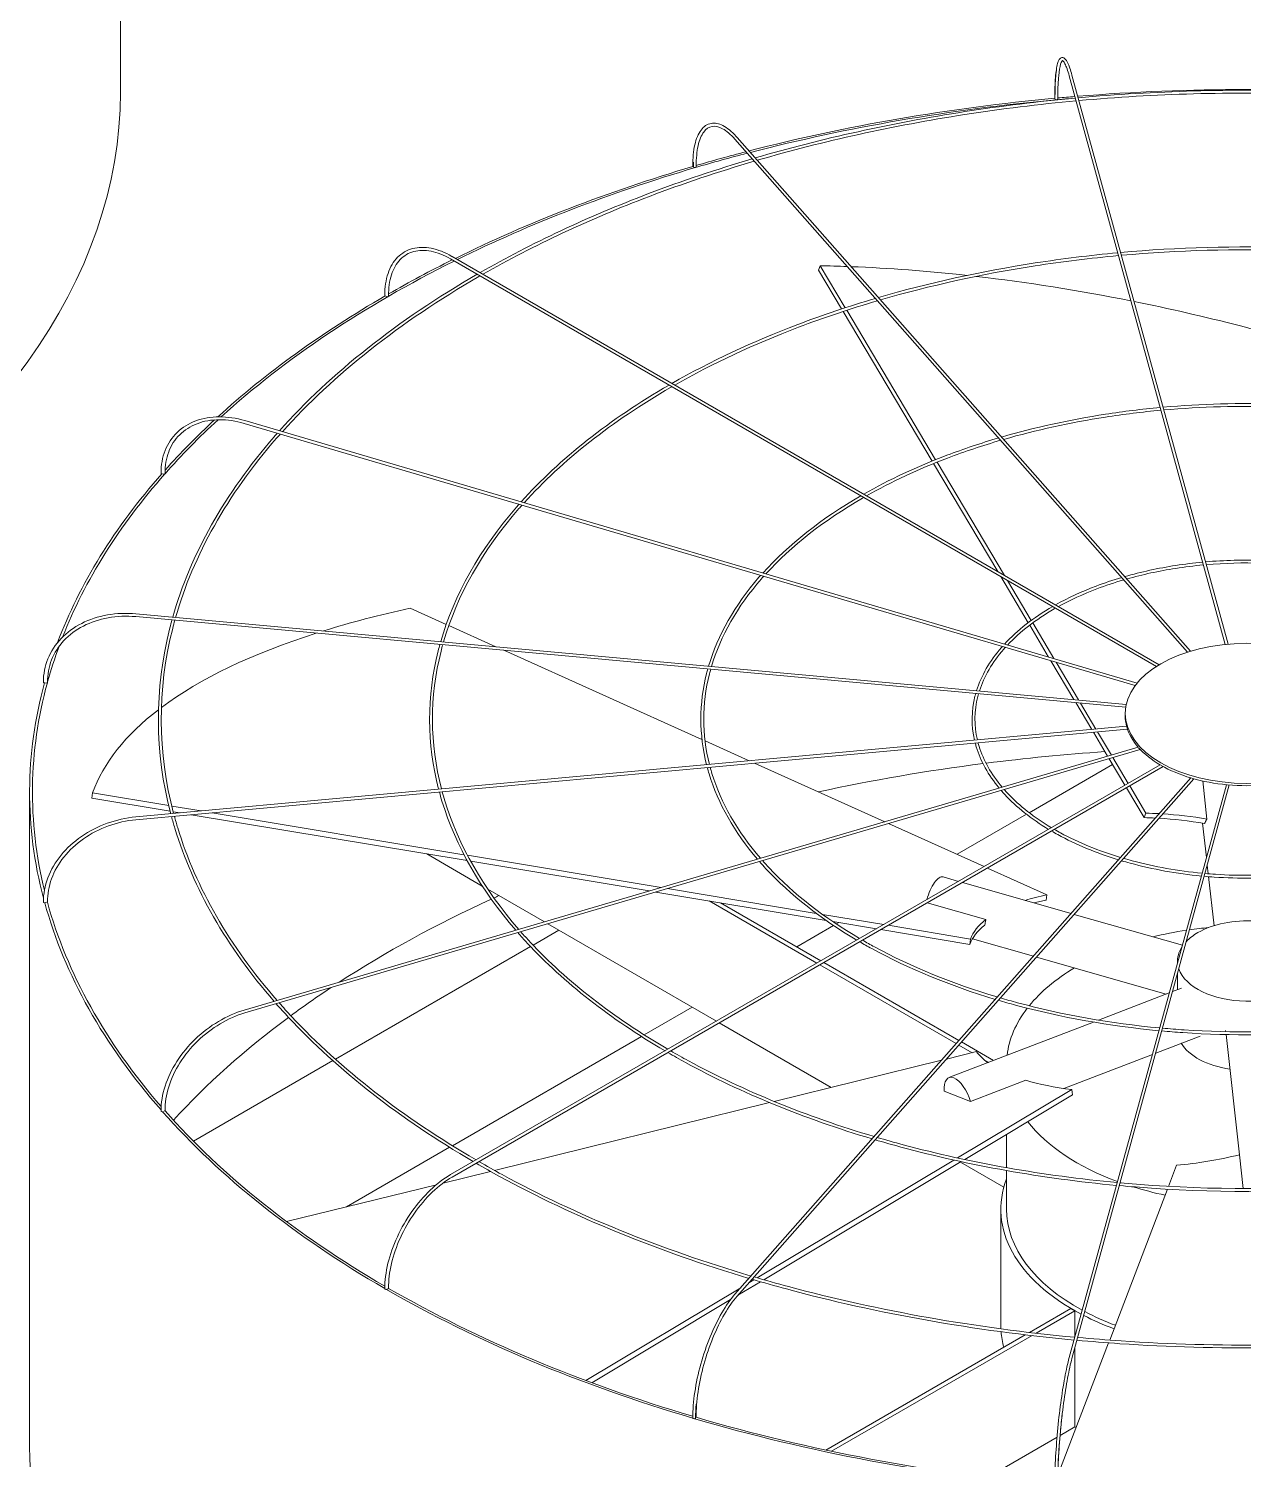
# Model space of a CAD drawing. Header units: millimetres. Extents: x -312439 to 477422, y -331570 to 212570.
# Drawn here: x 398248.2 to 398509.9, y 90898.6 to 91206.8 of the extents above; entities that cross this region are included whole.
import ezdxf

# ---------------------------------------------------------------- set-up
doc = ezdxf.new("R2010")
doc.units = ezdxf.units.MM

msp = doc.modelspace()

# ---------------------------------------------------------------- linework, layer by layer
at = {"color": 0, "linetype": 'Continuous', "lineweight": 0, "extrusion": (8.40036e-17, 0.816497, 0.57735)}
for p, q in [((398268.011, 91193.08), (398268.011, 91333.82)), ((398505.98, 91074.178), (398472.387, 91196.633)), ((398506.599, 91074.237), (398472.977, 91196.795)), ((398400.379, 91182.991), (398497.879, 91072.512)), ((398400.838, 91183.396), (398498.52, 91072.711)), ((398339.146, 91157.211), (398491.178, 91069.435)), ((398491.769, 91069.801), (398339.452, 91157.741)), ((398418.378, 91154.768), (398418.749, 91155.735)), ((398423.341, 91146.427), (398418.378, 91154.768)), ((398418.749, 91155.735), (398424.132, 91146.687)), ((398442.842, 91113.653), (398423.662, 91145.888)), ((398424.453, 91146.147), (398443.604, 91113.961)), ((398294.841, 91122.373), (398487.008, 91065.842)), ((398294.668, 91121.785), (398486.599, 91065.324)), ((398456.984, 91089.884), (398443.158, 91113.12)), ((398443.921, 91113.428), (398458.424, 91089.052)), ((398463.549, 91078.849), (398457.625, 91088.807)), ((398459.065, 91087.975), (398464.204, 91079.338)), ((398338.189, 91078.487), (398330.431, 91081.979)), ((398484.549, 91060.663), (398271.309, 91080.162)), ((398484.664, 91061.267), (398271.365, 91080.772)), ((398348.857, 91073.686), (398338.75, 91078.235)), ((398467.953, 91071.447), (398463.865, 91078.319)), ((398464.519, 91078.809), (398469.1, 91071.11)), ((398393.286, 91053.69), (398350.572, 91072.914)), ((398473.398, 91062.297), (398468.414, 91070.673)), ((398469.56, 91070.336), (398474.398, 91062.206)), ((398477.234, 91055.849), (398473.785, 91061.647)), ((398474.785, 91061.556), (398478.131, 91055.931)), ((398484.447, 91058.829), (398484.447, 91059.329)), ((398484.75, 91056.537), (398271.309, 91037.019)), ((398271.365, 91036.409), (398484.931, 91055.938)), ((398480.651, 91050.107), (398477.581, 91055.266)), ((398478.478, 91055.348), (398481.455, 91050.344)), ((398487.238, 91052.045), (398294.668, 90995.396)), ((398487.698, 91051.542), (398294.841, 90994.808)), ((398403.474, 91049.104), (398393.937, 91053.397)), ((398492, 91048.22), (398339.146, 90959.97)), ((398432.632, 91035.981), (398404.61, 91048.593)), ((398463.752, 91037.931), (398481.722, 91048.306)), ((398484.388, 91043.826), (398480.974, 91049.564)), ((398481.779, 91049.801), (398485.092, 91044.232)), ((398339.452, 90959.44), (398492.619, 91047.871)), ((398498.555, 91045.435), (398400.379, 90934.19)), ((398400.838, 90933.785), (398499.206, 91045.247)), ((398248.456, 90901.578), (398248.456, 91042.318)), ((398261.861, 91041.06), (398262.026, 91042.205)), ((398262.026, 91042.205), (398278.413, 91039.477)), ((398472.387, 90920.548), (398506.24, 91043.953)), ((398472.977, 90920.386), (398506.86, 91043.898)), ((398488.532, 91036.861), (398484.701, 91043.299)), ((398485.405, 91043.706), (398488.903, 91037.828)), ((398502.056, 91036.553), (398501.143, 91044.761)), ((398278.716, 91038.254), (398261.861, 91041.06)), ((398279.069, 91039.368), (398285.424, 91038.31)), ((398280.878, 91037.894), (398279.377, 91038.144)), ((398342.694, 91027.602), (398283.262, 91037.497)), ((398287.808, 91037.913), (398342.012, 91028.888)), ((398448.222, 91028.965), (398463.178, 91037.6)), ((398488.532, 91036.861), (398488.903, 91037.828)), ((398454.081, 91026.328), (398433.49, 91035.595)), ((398501.112, 91035.681), (398501.937, 91028.265)), ((398345.958, 91022.139), (398333.984, 91029.052)), ((398342.769, 91028.762), (398384.484, 91021.817)), ((398381.938, 91021.068), (398343.462, 91027.474)), ((398502.12, 91026.617), (398502.324, 91024.777)), ((398445.202, 91024.089), (398448.548, 91023.134)), ((398467.553, 91020.264), (398454.769, 91026.018)), ((398502.393, 91024.156), (398503.568, 91013.59)), ((398359.332, 91014.418), (398347.15, 91021.451)), ((398420.018, 91014.729), (398383.324, 91020.838)), ((398385.87, 91021.587), (398417.899, 91016.254)), ((398449.367, 91022.899), (398472.767, 91016.215)), ((398394.84, 91018.921), (398418.045, 91005.523)), ((398418.911, 91006.023), (398397.274, 91018.515)), ((398441.799, 91018.53), (398454.421, 91014.924)), ((398467.389, 91019.119), (398467.553, 91020.264)), ((398419.242, 91016.03), (398432.439, 91013.833)), ((398430.863, 91012.923), (398421.442, 91014.492)), ((398422.233, 91013.96), (398422.77, 91014.271)), ((398473.42, 91016.028), (398496.751, 91009.363)), ((398356.889, 91009.418), (398362.44, 91012.623)), ((398396.392, 90993.021), (398360.064, 91013.995)), ((398413.698, 91009.033), (398421.641, 91013.619)), ((398450.974, 91009.575), (398431.814, 91012.765)), ((398433.39, 91013.675), (398451.138, 91010.72)), ((398314.322, 90984.842), (398356.343, 91009.103)), ((398450.974, 91009.575), (398451.138, 91010.72)), ((398451.539, 91010.781), (398464.664, 91007.032)), ((398418.658, 91005.169), (398448.046, 90988.202)), ((398448.63, 90988.865), (398419.524, 91005.669)), ((398465.316, 91006.846), (398493.271, 90998.86)), ((398495.706, 91005.982), (398495.706, 91005.552)), ((398495.706, 91003.237), (398495.706, 90999.796)), ((398478.712, 90993.26), (398493.941, 90999.117)), ((398494.651, 90999.39), (398496.595, 91000.138)), ((398380.851, 90990.069), (398391.179, 90996.031)), ((398421.106, 90978.752), (398397.004, 90992.668)), ((398446.488, 90980.864), (398477.585, 90992.826)), ((398339.514, 90966.202), (398380.253, 90989.723)), ((398491.018, 90986.148), (398500.564, 90989.82)), ((398506.107, 90990.757), (398506.08, 90990.999)), ((398509.055, 90964.242), (398506.175, 90990.143)), ((398452.396, 90986.46), (398445.916, 90984.863)), ((398448.587, 90987.89), (398451.462, 90986.23)), ((398456.09, 90984.558), (398449.171, 90988.552)), ((398283.734, 90967.182), (398313.764, 90984.52)), ((398444.872, 90984.606), (398408.856, 90975.735)), ((398454.097, 90984.708), (398455.05, 90984.158)), ((398471.191, 90978.522), (398490.308, 90985.875)), ((398451.115, 90975.702), (398463.047, 90980.292)), ((398445.419, 90977.971), (398451.115, 90975.702)), ((398448.326, 90963.564), (398472.917, 90978.284)), ((398473.123, 90977.153), (398449.866, 90963.232)), ((398473.123, 90977.153), (398472.917, 90978.284)), ((398407.851, 90975.487), (398348.582, 90960.888)), ((398458.882, 90961.471), (398458.882, 90968.628)), ((398316.713, 90953.038), (398338.912, 90965.855)), ((398405.183, 90937.74), (398447.56, 90963.106)), ((398449.095, 90962.77), (398406.597, 90937.332)), ((398458.297, 90957.281), (398448.944, 90962.68)), ((398495.524, 90961.978), (398493.785, 90957.44)), ((398509.055, 90964.242), (398509.863, 90956.976)), ((398347.709, 90960.673), (398337.516, 90958.163)), ((398458.882, 90952.539), (398458.882, 90960.849)), ((398336.07, 90957.806), (398303.81, 90949.86)), ((398493.555, 90956.84), (398481.1, 90924.331)), ((398457.657, 90927.536), (398457.657, 90952.539)), ((398403.372, 90936.656), (398404.467, 90937.312)), ((398368.24, 90915.627), (398401.64, 90935.62)), ((398405.878, 90936.901), (398401.025, 90933.997)), ((398399.452, 90933.055), (398369.532, 90915.146)), ((398472.757, 90931.143), (398463.815, 90925.981)), ((398473.623, 90930.643), (398472.757, 90931.143)), ((398465.258, 90925.814), (398473.623, 90930.643)), ((398473.623, 90930.643), (398473.623, 90925.055)), ((398462.929, 90925.469), (398419.943, 90900.652)), ((398421.211, 90900.383), (398464.367, 90925.3)), ((398480.871, 90923.734), (398469.95, 90895.227)), ((398473.623, 90922.74), (398473.623, 90905.64)), ((398469.754, 90903.407), (398454.784, 90894.763)), ((398473.623, 90905.64), (398470.42, 90903.791))]:
    msp.add_line(p, q, dxfattribs=at)
at = {"color": 0, "linetype": 'Continuous', "lineweight": 0}
for centre, major_axis, ratio, start_param, end_param in [((398005.785, 91193.08), (262.225, 0), 0.5773503, 5.4977871, 6.2831853), ((398510.682, 91042.318), (-262.225, 0), 0.5773503, 4.5737285, 4.8518651), ((398510.682, 91042.318), (-262.225, 0), 0.5773503, 4.8709744, 5.1337903), ((398510.682, 91042.318), (-261.613, 0), 0.5773503, 4.8702538, 5.1336735), ((398469.576, 91191.825), (0.306, 0), 0.5773503, 3.1415927, 3.7072911), ((398469.624, 91191.65), (0.306, 0.001), 0.5647458, 3.2969897, 4.867786), ((398469.624, 91191.65), (0.306, 0.001), 0.5647458, 4.867786, 6.2831853), ((398510.682, 91042.318), (-261.613, 0), 0.5773503, 4.8601846, 4.8693633), ((398510.682, 91042.318), (-262.225, 0), 0.5773503, 4.8542575, 4.8684283), ((398510.682, 91042.318), (-261.613, 0), 0.5773503, 5.1364588, 5.1836819), ((398510.682, 91042.318), (-262.225, 0), 0.5773503, 5.1365691, 5.1818933), ((398510.682, 91042.318), (-262.225, 0), 0.5773503, 5.1849758, 5.420347), ((398510.682, 91042.318), (-261.613, 0), 0.5773503, 5.183912, 5.4201653), ((398391.595, 91177.196), (0.306, 0), 0.5773503, 3.1415927, 4.134446), ((398391.734, 91177.039), (0.306, 0.003), 0.5659728, 3.6079382, 5.1787345), ((398391.734, 91177.039), (0.306, 0.003), 0.5659728, 5.1787345, 6.2831853), ((398510.682, 91042.318), (-261.613, 0), 0.5773503, 5.4234857, 5.718128), ((398510.682, 91042.318), (-262.225, 0), 0.5773503, 5.4236595, 5.4949761), ((398511.052, 91000.601), (-236.033, 90.421), 0.5343599, 5.2814302, 5.3074736), ((398511.052, 91000.601), (-236.033, 90.421), 0.5343599, 5.1688261, 5.2776752), ((398511.052, 91000.601), (-236.033, 90.421), 0.5343599, 5.0198116, 5.1604272), ((398510.682, 91042.318), (-262.225, 0), 0.5773503, 5.4989549, 5.7196003), ((398325.26, 91149.371), (0.306, 0), 0.5773503, 3.1415927, 4.450555), ((398325.477, 91149.246), (0.306, 0.004), 0.5683066, 3.9193388, 5.4901351), ((398325.477, 91149.246), (0.306, 0.004), 0.5683066, 5.4901351, 6.2831853), ((398511.052, 91000.601), (-236.033, 90.421), 0.5343599, 4.8289255, 5.0170065), ((398510.682, 91042.318), (-261.613, 0), 0.5773503, 5.7230202, 5.8115447), ((398510.682, 91042.318), (-262.225, 0), 0.5773503, 5.7247725, 5.8068149), ((398510.682, 91042.318), (-262.225, 0), 0.5773503, 5.8129334, 6.0685314), ((398510.682, 91042.318), (-261.613, 0), 0.5773503, 5.8119417, 6.0598961), ((398277.065, 91111.072), (0.306, 0), 0.5773503, 3.1415927, 4.7647143), ((398277.338, 91110.992), (0.306, 0.005), 0.5715189, 4.2314546, 5.8022509), ((398277.338, 91110.992), (0.306, 0.005), 0.5715189, 5.8022509, 6.2831853), ((398510.846, 91000.78), (-250.189, 35.961), 0.3284711, 5.5638228, 5.6785471), ((398510.846, 91000.78), (-250.189, 35.961), 0.3284711, 5.6885713, 5.965771), ((398510.682, 91042.318), (-261.613, 0), 0.5773503, 6.0736106, 6.1250005), ((398510.682, 91042.318), (-262.225, 0), 0.5773503, 6.126925, 6.4343205), ((398510.682, 91042.318), (-261.613, 0), 0.5773503, 6.1262297, 6.4235661), ((398251.728, 91066.05), (0.306, 0), 0.5773503, 3.1415927, 5.0788735), ((398252.03, 91066.022), (0.306, 0.006), 0.5752952, 4.5444916, 6.1152879), ((398252.03, 91066.022), (0.306, 0.006), 0.5752952, 6.1152879, 6.2831853), ((398510.846, 91000.78), (-250.189, 35.961), 0.3284711, 5.9728515, 6.2156373), ((398510.573, 91058.829), (-26.126, 0), 0.5773503, 0, 0.1535113), ((398510.573, 91058.829), (-26.126, 0), 0.5773503, 0.160648, 0.4676706), ((398510.573, 91058.829), (-26.126, 0), 0.5773503, 0.4748072, 0.7818298), ((398510.682, 90901.078), (-261.613, 0), 0.5773503, 4.9315023, 5.0730373), ((398510.682, 90901.078), (-261.613, 0), 0.5773503, 4.8296672, 4.9289778), ((398510.573, 91058.829), (-26.126, 0), 0.5773503, 0.7889665, 1.0959891), ((398510.573, 91058.829), (-26.126, 0), 0.5773503, 1.1031258, 1.4101484), ((398510.573, 91058.829), (-26.126, 0), 0.5773503, 1.417285, 1.7243076), ((398510.682, 90999.634), (-56.639, 21.698), 0.5343599, 5.2632147, 5.3074736), ((398511.052, 91000.601), (56.639, -21.698), 0.5343599, 2.113134, 2.1658809), ((398510.682, 90999.634), (-56.639, 21.698), 0.5343599, 5.0728277, 5.2488944), ((398511.052, 91000.601), (56.639, -21.698), 0.5343599, 1.92896, 2.0989228), ((398443.684, 91018.774), (1.518, 5.315), 0.3621096, 0, 1.5955332), ((398251.728, 91018.71), (0.306, 0), 0.5773503, 3.1415927, 5.3930328), ((398510.682, 91042.318), (-262.225, 0), 0.5773503, 0.15775, 0.4689102), ((398252.03, 91018.738), (0.306, 0.006), 0.5792658, 4.8585762, 6.2831853), ((398510.682, 91042.318), (-261.613, 0), 0.5773503, 0.1573017, 0.4645126), ((398510.682, 90901.078), (-261.613, 0), 0.5773503, 5.3840325, 5.5566031), ((398510.682, 90901.078), (-261.613, 0), 0.5773503, 5.3759613, 5.381266), ((398510.846, 91000.78), (-60.036, 8.629), 0.3284711, 5.5638228, 5.6832782), ((398510.682, 90999.634), (-60.036, 8.629), 0.3284711, 5.5638228, 5.6281345), ((398510.846, 91000.78), (-60.036, 8.629), 0.3284711, 5.9787164, 6.2156373), ((398510.682, 91005.982), (-14.976, 0), 0.5773503, 3.6916997, 5.4977871), ((398510.682, 90999.634), (-60.036, 8.629), 0.3284711, 5.9809914, 6.2156373), ((398510.682, 90983.67), (-51.8, 0), 0.5773503, 4.9668384, 5.1151413), ((398510.682, 91005.982), (-14.976, 0), 0.5773503, 5.4977871, 5.7722245), ((398510.682, 90983.67), (-51.8, 0), 0.5773503, 4.8725497, 4.9536635), ((398510.682, 91005.982), (-14.976, 0), 0.5773503, 5.9253681, 6.3268432), ((398510.682, 90983.67), (-51.8, 0), 0.5773503, 5.5125312, 5.8454489), ((398510.682, 91005.982), (-14.976, 0), 0.5773503, 0.1968015, 2.9056449), ((398510.682, 90901.078), (-261.613, 0), 0.5773503, 5.5668053, 5.6187776), ((398510.682, 90983.67), (-51.8, 0), 0.5773503, 5.864801, 6.2160224), ((398510.682, 90901.078), (-261.613, 0), 0.5773503, 5.6218563, 5.7966666), ((398510.476, 91000.766), (-59.674, -10.853), 0.3443205, 0.1772511, 0.3142745), ((398510.682, 90991.074), (-14.976, 0), 0.5773503, 0.3310244, 1.3226651), ((398448.472, 90975.705), (-1.984, 5.159), 0.4527097, 4.5393785, 7.2340672), ((398510.476, 91000.766), (-59.674, -10.853), 0.3443205, 0.5921448, 0.8290657), ((398277.065, 90973.688), (0.306, 0), 0.5773503, 3.1415927, 5.7071921), ((398510.682, 91042.318), (-262.225, 0), 0.5773503, 0.4717795, 0.7837457), ((398277.338, 90973.768), (0.306, 0.005), 0.5830421, 5.1737369, 6.2831853), ((398510.682, 91042.318), (-261.613, 0), 0.5773503, 0.4715588, 0.781436), ((398510.682, 90983.67), (-51.8, 0), 0.5773503, 0.4237953, 1.0021877), ((398510.311, 91000.574), (-56.425, -22.248), 0.5660586, 1.0925617, 1.3294826), ((398510.682, 90952.539), (-53.025, 0), 0.5773503, 6.0678252, 7.1147249), ((398510.682, 90983.67), (-51.8, 0), 0.5773503, 1.0153625, 1.0203014), ((398510.682, 90983.67), (-51.8, 0), 0.5773503, 1.0757224, 1.2236785), ((398510.682, 90952.539), (51.8, 0), 0.5773503, 3.1415927, 3.9574848), ((398325.26, 90935.39), (0.306, 0), 0.5773503, 3.1415927, 6.0213513), ((398510.682, 91042.318), (-262.225, 0), 0.5773503, 0.7858257, 1.0981183), ((398325.477, 90935.515), (0.306, 0.004), 0.5862544, 5.4898935, 6.2831853), ((398510.682, 91042.318), (-261.613, 0), 0.5773503, 0.7858227, 1.096892), ((398510.682, 90952.539), (-53.025, 0), 0.5773503, 0.8456372, 1.0001122), ((398510.682, 90952.539), (51.8, 0), 0.5773503, 3.9720631, 4.1329788), ((398510.682, 90927.536), (53.025, 0), 0.5773503, 3.1415927, 3.1671433), ((398510.682, 90927.536), (53.025, 0), 0.5773503, 3.1875095, 3.2970925), ((398391.595, 90907.564), (-0.306, 0), 0.5773503, 0, 3.1415927), ((398510.682, 91042.318), (-262.225, 0), 0.5773503, 1.0998851, 1.4125333), ((398391.734, 90907.722), (-0.306, -0.003), 0.5885883, 2.6652649, 3.1415927), ((398510.682, 91042.318), (-261.613, 0), 0.5773503, 1.1000981, 1.4118355), ((398510.682, 90927.536), (53.025, 0), 0.5773503, 3.9385413, 3.9453811), ((398510.682, 90901.578), (262.225, 0), 0.5773503, 3.1415927, 5.4977871)]:
    msp.add_ellipse(centre, major_axis=major_axis, ratio=ratio, start_param=start_param, end_param=end_param, dxfattribs=at)
msp.add_ellipse((398510.573, 91059.329), major_axis=(26.126, 0), ratio=0.5773503, dxfattribs=at)
for points, knots in [([(398469.27, 91191.825), (398469.27, 91193.528), (398469.322, 91195.045), (398469.524, 91197.564), (398469.674, 91198.563), (398470.076, 91199.985), (398470.301, 91200.5), (398471.086, 91200.616), (398471.335, 91200.468), (398471.886, 91199.883), (398472.193, 91199.228), (398472.673, 91197.846), (398472.825, 91197.349), (398472.977, 91196.795)], [4.712389, 4.712389, 4.712389, 4.712389, 5.0265482, 5.0265482, 5.3407075, 5.3407075, 5.6548668, 5.6548668, 5.8236028, 5.8236028, 6.1377621, 6.1377621, 6.2831853, 6.2831853, 6.2831853, 6.2831853]), ([(398472.387, 91196.633), (398472.068, 91197.793), (398471.749, 91198.684), (398471.193, 91199.765), (398470.944, 91199.915), (398470.917, 91199.915), (398470.712, 91199.766), (398470.36, 91198.602), (398470.216, 91197.752), (398470.005, 91195.508), (398469.943, 91194.078), (398469.93, 91192.19), (398469.93, 91191.923), (398469.93, 91191.651)], [0, 0, 0, 0, 0.3152669, 0.3152669, 0.6094726, 0.6094726, 0.9267406, 0.9267406, 1.2208373, 1.2208373, 1.5356304, 1.5356304, 1.5863402, 1.5863402, 1.5863402, 1.5863402]), ([(398469.652, 91197.961), (398469.643, 91197.9), (398469.634, 91197.838), (398469.482, 91196.751), (398469.388, 91195.448), (398469.325, 91193.21), (398469.316, 91192.45), (398469.318, 91191.65)], [1.10131175, 1.10131175, 1.10131175, 1.10131175, 1.12076762, 1.12076762, 1.43803566, 1.43803566, 1.5863026, 1.5863026, 1.5863026, 1.5863026]), ([(398546.831, 91191.915), (398539.336, 91192.592), (398531.784, 91193.06), (398507.556, 91193.876), (398490.798, 91193.405), (398474.316, 91191.915)], [5.342386, 5.342386, 5.342386, 5.342386, 5.43953692, 5.43953692, 5.65318828, 5.65318828, 5.65318828, 5.65318828]), ([(398546.666, 91191.314), (398539.148, 91191.992), (398531.572, 91192.458), (398507.454, 91193.257), (398490.831, 91192.789), (398474.481, 91191.314)], [5.34285963, 5.34285963, 5.34285963, 5.34285963, 5.44045758, 5.44045758, 5.65271466, 5.65271466, 5.65271466, 5.65271466]), ([(398473.697, 91191.858), (398465.69, 91191.121), (398457.749, 91190.144), (398434.322, 91186.518), (398419.16, 91183.17), (398404.754, 91178.959)], [5.65586592, 5.65586592, 5.65586592, 5.65586592, 5.75969853, 5.75969853, 5.96646224, 5.96646224, 5.96646224, 5.96646224]), ([(398473.861, 91191.258), (398465.784, 91190.517), (398457.774, 91189.531), (398434.453, 91185.913), (398419.457, 91182.605), (398405.201, 91178.452)], [5.65539644, 5.65539644, 5.65539644, 5.65539644, 5.76029586, 5.76029586, 5.96514032, 5.96514032, 5.96514032, 5.96514032]), ([(398391.289, 91177.196), (398391.289, 91178.911), (398391.439, 91180.46), (398392.036, 91183.086), (398392.481, 91184.164), (398393.661, 91185.749), (398394.41, 91186.255), (398396.051, 91186.54), (398396.91, 91186.366), (398398.723, 91185.446), (398399.688, 91184.66), (398400.712, 91183.537), (398400.775, 91183.467), (398400.838, 91183.396)], [4.712389, 4.712389, 4.712389, 4.712389, 5.0265482, 5.0265482, 5.3407075, 5.3407075, 5.6548668, 5.6548668, 5.9484515, 5.9484515, 6.2626108, 6.2626108, 6.2831853, 6.2831853, 6.2831853, 6.2831853]), ([(398400.379, 91182.991), (398399.465, 91184.026), (398398.557, 91184.792), (398396.873, 91185.714), (398396.108, 91185.871), (398394.766, 91185.636), (398394.169, 91185.242), (398393.142, 91183.843), (398392.726, 91182.838), (398392.173, 91180.335), (398392.034, 91178.844), (398392.04, 91177.137), (398392.04, 91177.089), (398392.04, 91177.041)], [0, 0, 0, 0, 0.3146448, 0.3146448, 0.6289116, 0.6289116, 0.9461796, 0.9461796, 1.2634477, 1.2634477, 1.5772832, 1.5772832, 1.5863402, 1.5863402, 1.5863402, 1.5863402]), ([(398404.105, 91178.769), (398396.431, 91176.508), (398388.974, 91174.003), (398368.741, 91166.315), (398356.564, 91160.607), (398345.487, 91154.257)], [5.96956861, 5.96956861, 5.96956861, 5.96956861, 6.07987049, 6.07987049, 6.27966483, 6.27966483, 6.27966483, 6.27966483]), ([(398404.552, 91178.262), (398396.779, 91175.979), (398389.227, 91173.446), (398369.077, 91165.785), (398357.051, 91160.156), (398346.101, 91153.902)], [5.96825255, 5.96825255, 5.96825255, 5.96825255, 6.08012371, 6.08012371, 6.27780239, 6.27780239, 6.27780239, 6.27780239]), ([(398391.437, 91178.051), (398391.432, 91177.846), (398391.428, 91177.64), (398391.427, 91177.3), (398391.427, 91177.169), (398391.428, 91177.038)], [7.805980691, 7.805980691, 7.805980691, 7.805980691, 7.845140151, 7.845140151, 7.869416781, 7.869416781, 7.869416781, 7.869416781]), ([(398324.954, 91149.371), (398324.954, 91151.096), (398325.19, 91152.691), (398326.124, 91155.47), (398326.822, 91156.654), (398328.621, 91158.474), (398329.72, 91159.11), (398332.187, 91159.762), (398333.554, 91159.779), (398336.419, 91159.21), (398337.918, 91158.622), (398339.426, 91157.756), (398339.439, 91157.749), (398339.452, 91157.741)], [0, 0, 0, 0, 0.3141593, 0.3141593, 0.6283185, 0.6283185, 0.9411039, 0.9411039, 1.2538555, 1.2538555, 1.5680148, 1.5680148, 1.5707963, 1.5707963, 1.5707963, 1.5707963]), ([(398339.146, 91157.211), (398337.708, 91158.041), (398336.277, 91158.601), (398333.577, 91159.136), (398332.31, 91159.111), (398330.059, 91158.498), (398329.073, 91157.91), (398327.45, 91156.217), (398326.814, 91155.108), (398325.969, 91152.461), (398325.761, 91150.923), (398325.783, 91149.25)], [4.712389, 4.712389, 4.712389, 4.712389, 5.029657, 5.029657, 5.3469251, 5.3469251, 5.6641931, 5.6641931, 5.9814611, 5.9814611, 6.2987292, 6.2987292, 6.2987292, 6.2987292]), ([(398537.688, 91158.586), (398532.104, 91159.09), (398526.478, 91159.437), (398508.361, 91160.049), (398495.807, 91159.699), (398483.459, 91158.586)], [5.34296141, 5.34296141, 5.34296141, 5.34296141, 5.43938168, 5.43938168, 5.65261288, 5.65261288, 5.65261288, 5.65261288]), ([(398537.523, 91157.986), (398531.916, 91158.49), (398526.267, 91158.836), (398508.258, 91159.431), (398495.84, 91159.083), (398483.624, 91157.986)], [5.34359392, 5.34359392, 5.34359392, 5.34359392, 5.44060854, 5.44060854, 5.65198037, 5.65198037, 5.65198037, 5.65198037]), ([(398482.839, 91158.53), (398476.854, 91157.978), (398470.918, 91157.247), (398453.402, 91154.537), (398442.064, 91152.038), (398431.286, 91148.894)], [5.65618024, 5.65618024, 5.65618024, 5.65618024, 5.75959703, 5.75959703, 5.96555925, 5.96555925, 5.96555925, 5.96555925]), ([(398483.004, 91157.93), (398476.948, 91157.374), (398470.943, 91156.634), (398453.533, 91153.932), (398442.36, 91151.472), (398431.734, 91148.387)], [5.6555551, 5.6555551, 5.6555551, 5.6555551, 5.760393, 5.760393, 5.9637948, 5.9637948, 5.9637948, 5.9637948]), ([(398430.638, 91148.704), (398424.887, 91147.01), (398419.298, 91145.132), (398404.177, 91139.387), (398395.087, 91135.131), (398386.811, 91130.398)], [5.96969757, 5.96969757, 5.96969757, 5.96969757, 6.07982614, 6.07982614, 6.27841616, 6.27841616, 6.27841616, 6.27841616]), ([(398431.085, 91148.197), (398425.235, 91146.481), (398419.552, 91144.575), (398404.513, 91138.857), (398395.574, 91134.681), (398387.425, 91130.044)], [5.96794353, 5.96794353, 5.96794353, 5.96794353, 6.08016355, 6.08016355, 6.27592849, 6.27592849, 6.27592849, 6.27592849]), ([(398491.979, 91125.213), (398488.016, 91124.846), (398484.086, 91124.362), (398472.479, 91122.568), (398464.961, 91120.915), (398457.811, 91118.838)], [5.65683386, 5.65683386, 5.65683386, 5.65683386, 5.75939254, 5.75939254, 5.96383461, 5.96383461, 5.96383461, 5.96383461]), ([(398528.548, 91125.27), (398524.874, 91125.598), (398521.174, 91125.826), (398509.164, 91126.234), (398500.814, 91126.004), (398492.599, 91125.27)], [5.34408303, 5.34408303, 5.34408303, 5.34408303, 5.43906993, 5.43906993, 5.65149126, 5.65149126, 5.65149126, 5.65149126]), ([(398528.383, 91124.669), (398524.686, 91124.998), (398520.962, 91125.224), (398509.062, 91125.615), (398500.847, 91125.388), (398492.763, 91124.669)], [5.34503474, 5.34503474, 5.34503474, 5.34503474, 5.44090812, 5.44090812, 5.65053954, 5.65053954, 5.65053954, 5.65053954]), ([(398276.759, 91111.072), (398276.759, 91112.805), (398277.059, 91114.455), (398278.234, 91117.424), (398279.11, 91118.743), (398281.351, 91120.91), (398282.715, 91121.758), (398285.786, 91122.899), (398287.493, 91123.193), (398291.082, 91123.206), (398292.963, 91122.925), (398294.841, 91122.373)], [4.712389, 4.712389, 4.712389, 4.712389, 5.0265482, 5.0265482, 5.3407075, 5.3407075, 5.6548668, 5.6548668, 5.969026, 5.969026, 6.2831853, 6.2831853, 6.2831853, 6.2831853]), ([(398294.668, 91121.785), (398292.853, 91122.319), (398291.04, 91122.586), (398287.605, 91122.563), (398285.984, 91122.273), (398283.092, 91121.173), (398281.821, 91120.363), (398279.746, 91118.305), (398278.942, 91117.056), (398277.877, 91114.233), (398277.616, 91112.659), (398277.644, 91110.997)], [0, 0, 0, 0, 0.317268, 0.317268, 0.6345361, 0.6345361, 0.9518041, 0.9518041, 1.2690722, 1.2690722, 1.5863402, 1.5863402, 1.5863402, 1.5863402]), ([(398492.144, 91124.613), (398488.11, 91124.242), (398484.111, 91123.749), (398472.61, 91121.962), (398465.258, 91120.35), (398458.26, 91118.331)], [5.65589869, 5.65589869, 5.65589869, 5.65589869, 5.76058509, 5.76058509, 5.96118261, 5.96118261, 5.96118261, 5.96118261]), ([(398301.809, 91119.684), (398301.584, 91119.429), (398301.36, 91119.174), (398290.52, 91106.704), (398283.122, 91093.55), (398279.287, 91080.048)], [0.31387846, 0.31387846, 0.31387846, 0.31387846, 0.32022171, 0.32022171, 0.6228537, 0.6228537, 0.6228537, 0.6228537]), ([(398302.458, 91119.493), (398302.185, 91119.186), (398301.915, 91118.878), (398291.083, 91106.432), (398283.729, 91093.376), (398279.908, 91079.991)], [0.31209175, 0.31209175, 0.31209175, 0.31209175, 0.31977769, 0.31977769, 0.62202139, 0.62202139, 0.62202139, 0.62202139]), ([(398457.162, 91118.649), (398453.338, 91117.521), (398449.62, 91116.271), (398439.609, 91112.469), (398433.602, 91109.664), (398428.125, 91106.546)], [5.97003164, 5.97003164, 5.97003164, 5.97003164, 6.07973571, 6.07973571, 6.27604568, 6.27604568, 6.27604568, 6.27604568]), ([(398457.61, 91118.142), (398453.685, 91116.992), (398449.874, 91115.714), (398439.945, 91111.938), (398434.089, 91109.213), (398428.74, 91106.191)], [5.96740299, 5.96740299, 5.96740299, 5.96740299, 6.08024114, 6.08024114, 6.27230164, 6.27230164, 6.27230164, 6.27230164]), ([(398353.875, 91104.368), (398353.699, 91104.168), (398353.523, 91103.968), (398345.429, 91094.656), (398339.893, 91084.844), (398336.998, 91074.77)], [0.31368489, 0.31368489, 0.31368489, 0.31368489, 0.32029533, 0.32029533, 0.62093354, 0.62093354, 0.62093354, 0.62093354]), ([(398354.524, 91104.177), (398354.3, 91103.925), (398354.078, 91103.673), (398345.992, 91094.384), (398340.501, 91084.671), (398337.619, 91074.713)], [0.31130083, 0.31130083, 0.31130083, 0.31130083, 0.31970361, 0.31970361, 0.61980435, 0.61980435, 0.61980435, 0.61980435]), ([(398501.119, 91091.896), (398499.179, 91091.714), (398497.254, 91091.476), (398491.556, 91090.598), (398487.86, 91089.792), (398484.337, 91088.782)], [5.65878241, 5.65878241, 5.65878241, 5.65878241, 5.75876753, 5.75876753, 5.95869527, 5.95869527, 5.95869527, 5.95869527]), ([(398501.284, 91091.296), (398499.273, 91091.11), (398497.279, 91090.863), (398491.688, 91089.993), (398488.157, 91089.227), (398484.786, 91088.273)], [5.65692719, 5.65692719, 5.65692719, 5.65692719, 5.76114351, 5.76114351, 5.95335964, 5.95335964, 5.95335964, 5.95335964]), ([(398519.408, 91091.952), (398517.645, 91092.107), (398515.87, 91092.215), (398509.968, 91092.418), (398505.821, 91092.31), (398501.739, 91091.952)], [5.34742678, 5.34742678, 5.34742678, 5.34742678, 5.43812478, 5.43812478, 5.64814751, 5.64814751, 5.64814751, 5.64814751]), ([(398519.243, 91091.352), (398517.457, 91091.506), (398515.658, 91091.613), (398509.866, 91091.8), (398505.854, 91091.693), (398501.903, 91091.352)], [5.34934775, 5.34934775, 5.34934775, 5.34934775, 5.44178794, 5.44178794, 5.64622654, 5.64622654, 5.64622654, 5.64622654]), ([(398405.933, 91089.054), (398405.808, 91088.913), (398405.684, 91088.771), (398400.335, 91082.616), (398396.661, 91076.143), (398394.706, 91069.493)], [0.31344956, 0.31344956, 0.31344956, 0.31344956, 0.32044212, 0.32044212, 0.61727915, 0.61727915, 0.61727915, 0.61727915]), ([(398406.582, 91088.863), (398406.41, 91088.669), (398406.239, 91088.476), (398400.899, 91082.344), (398397.269, 91075.97), (398395.328, 91069.436)], [0.30986952, 0.30986952, 0.30986952, 0.30986952, 0.31955549, 0.31955549, 0.6155298, 0.6155298, 0.6155298, 0.6155298]), ([(398483.687, 91088.593), (398481.788, 91088.032), (398479.942, 91087.411), (398475.042, 91085.55), (398472.118, 91084.196), (398469.44, 91082.693)], [5.97102709, 5.97102709, 5.97102709, 5.97102709, 6.0794509, 6.0794509, 6.26898955, 6.26898955, 6.26898955, 6.26898955]), ([(398484.134, 91088.086), (398482.136, 91087.503), (398480.196, 91086.854), (398475.378, 91085.02), (398472.606, 91083.744), (398470.058, 91082.336)], [5.96578422, 5.96578422, 5.96578422, 5.96578422, 6.08045705, 6.08045705, 6.26142742, 6.26142742, 6.26142742, 6.26142742]), ([(398251.422, 91066.05), (398251.422, 91067.786), (398251.754, 91069.494), (398253.053, 91072.68), (398254.019, 91074.158), (398256.484, 91076.737), (398257.982, 91077.838), (398261.362, 91079.558), (398263.243, 91080.178), (398267.205, 91080.88), (398269.285, 91080.962), (398271.365, 91080.772)], [4.712389, 4.712389, 4.712389, 4.712389, 5.0265482, 5.0265482, 5.3407075, 5.3407075, 5.6548668, 5.6548668, 5.969026, 5.969026, 6.2831853, 6.2831853, 6.2831853, 6.2831853]), ([(398271.309, 91080.162), (398269.293, 91080.346), (398267.279, 91080.264), (398263.455, 91079.576), (398261.647, 91078.97), (398258.415, 91077.299), (398256.993, 91076.235), (398254.675, 91073.756), (398253.778, 91072.342), (398252.593, 91069.304), (398252.305, 91067.68), (398252.336, 91066.028)], [6.2831853, 6.2831853, 6.2831853, 6.2831853, 6.6004533, 6.6004533, 6.9177214, 6.9177214, 7.2349894, 7.2349894, 7.5522575, 7.5522575, 7.8695255, 7.8695255, 7.8695255, 7.8695255]), ([(398279.119, 91079.448), (398278.959, 91078.87), (398278.807, 91078.292), (398275.308, 91064.473), (398275.375, 91050.939), (398278.857, 91037.709)], [0.6273321, 0.6273321, 0.6273321, 0.6273321, 0.64026634, 0.64026634, 0.9362265, 0.9362265, 0.9362265, 0.9362265]), ([(398279.739, 91079.391), (398279.576, 91078.806), (398279.421, 91078.221), (398275.918, 91064.435), (398275.987, 91050.954), (398279.476, 91037.766)], [0.62653255, 0.62653255, 0.62653255, 0.62653255, 0.63973087, 0.63973087, 0.93697289, 0.93697289, 0.93697289, 0.93697289]), ([(398336.828, 91074.171), (398336.703, 91073.719), (398336.584, 91073.267), (398333.972, 91062.943), (398334.003, 91052.852), (398336.562, 91042.986)], [0.62689443, 0.62689443, 0.62689443, 0.62689443, 0.64035432, 0.64035432, 0.93404611, 0.93404611, 0.93404611, 0.93404611]), ([(398337.448, 91074.114), (398337.32, 91073.655), (398337.198, 91073.196), (398334.581, 91062.905), (398334.615, 91052.867), (398337.18, 91043.042)], [0.62582334, 0.62582334, 0.62582334, 0.62582334, 0.63964072, 0.63964072, 0.93502054, 0.93502054, 0.93502054, 0.93502054]), ([(398457.99, 91073.74), (398457.917, 91073.657), (398457.844, 91073.574), (398455.241, 91070.575), (398453.43, 91067.441), (398452.42, 91064.216)], [0.31275087, 0.31275087, 0.31275087, 0.31275087, 0.32087906, 0.32087906, 0.60646372, 0.60646372, 0.60646372, 0.60646372]), ([(398458.641, 91073.549), (398458.519, 91073.414), (398458.399, 91073.279), (398455.806, 91070.304), (398454.04, 91067.269), (398453.044, 91064.159)], [0.30556743, 0.30556743, 0.30556743, 0.30556743, 0.31911145, 0.31911145, 0.60263629, 0.60263629, 0.60263629, 0.60263629]), ([(398394.535, 91068.894), (398394.445, 91068.572), (398394.36, 91068.25), (398392.634, 91061.421), (398392.632, 91054.77), (398394.272, 91048.263)], [0.62618978, 0.62618978, 0.62618978, 0.62618978, 0.64052907, 0.64052907, 0.92987427, 0.92987427, 0.92987427, 0.92987427]), ([(398395.155, 91068.837), (398395.062, 91068.508), (398394.974, 91068.178), (398393.244, 91061.383), (398393.244, 91054.785), (398394.889, 91048.319)], [0.62457061, 0.62457061, 0.62457061, 0.62457061, 0.6394598, 0.6394598, 0.93127617, 0.93127617, 0.93127617, 0.93127617]), ([(398452.241, 91063.617), (398452.187, 91063.425), (398452.136, 91063.233), (398451.297, 91059.899), (398451.263, 91056.688), (398451.987, 91053.541)], [0.62410482, 0.62410482, 0.62410482, 0.62410482, 0.64104385, 0.64104385, 0.91753144, 0.91753144, 0.91753144, 0.91753144]), ([(398452.862, 91063.56), (398452.805, 91063.361), (398452.751, 91063.161), (398451.907, 91059.861), (398451.875, 91056.702), (398452.603, 91053.597)], [0.62079185, 0.62079185, 0.62079185, 0.62079185, 0.63891194, 0.63891194, 0.91997787, 0.91997787, 0.91997787, 0.91997787]), ([(398452.135, 91052.939), (398452.204, 91052.675), (398452.278, 91052.411), (398453.293, 91049.059), (398454.961, 91046.052), (398457.294, 91043.236)], [0.93516687, 0.93516687, 0.93516687, 0.93516687, 0.95843835, 0.95843835, 1.2316048, 1.2316048, 1.2316048, 1.2316048]), ([(398452.753, 91052.996), (398452.822, 91052.737), (398452.896, 91052.48), (398453.913, 91049.184), (398455.585, 91046.213), (398457.935, 91043.425)], [0.93813971, 0.93813971, 0.93813971, 0.93813971, 0.96156851, 0.96156851, 1.23828559, 1.23828559, 1.23828559, 1.23828559]), ([(398394.428, 91047.662), (398394.551, 91047.203), (398394.682, 91046.745), (398396.759, 91039.914), (398400.278, 91033.709), (398405.228, 91027.92)], [0.93878416, 0.93878416, 0.93878416, 0.93878416, 0.9592157, 0.9592157, 1.24402203, 1.24402203, 1.24402203, 1.24402203]), ([(398395.047, 91047.719), (398395.169, 91047.266), (398395.3, 91046.814), (398397.379, 91040.039), (398400.902, 91033.871), (398405.873, 91028.109)], [0.94031776, 0.94031776, 0.94031776, 0.94031776, 0.96078603, 0.96078603, 1.24747633, 1.24747633, 1.24747633, 1.24747633]), ([(398336.721, 91042.385), (398336.898, 91041.732), (398337.085, 91041.079), (398340.225, 91030.769), (398345.597, 91021.366), (398353.168, 91012.605)], [0.94000678, 0.94000678, 0.94000678, 0.94000678, 0.95947637, 0.95947637, 1.24820492, 1.24820492, 1.24820492, 1.24820492]), ([(398337.34, 91042.442), (398337.516, 91041.794), (398337.703, 91041.148), (398340.845, 91030.895), (398346.221, 91021.529), (398353.814, 91012.795)], [0.94103976, 0.94103976, 0.94103976, 0.94103976, 0.9605244, 0.9605244, 1.25053309, 1.25053309, 1.25053309, 1.25053309]), ([(398457.727, 91042.725), (398457.973, 91042.44), (398458.226, 91042.157), (398461.032, 91039.125), (398464.227, 91036.582), (398467.952, 91034.337)], [1.24820371, 1.24820371, 1.24820371, 1.24820371, 1.27608724, 1.27608724, 1.54927756, 1.54927756, 1.54927756, 1.54927756]), ([(398458.374, 91042.915), (398458.626, 91042.628), (398458.886, 91042.343), (398461.684, 91039.375), (398464.858, 91036.886), (398468.559, 91034.687)], [1.2552022, 1.2552022, 1.2552022, 1.2552022, 1.28394226, 1.28394226, 1.55644282, 1.55644282, 1.55644282, 1.55644282]), ([(398251.422, 91018.71), (398251.422, 91020.447), (398251.754, 91022.211), (398253.048, 91025.621), (398254.009, 91027.267), (398256.461, 91030.282), (398257.953, 91031.651), (398261.32, 91033.981), (398263.196, 91034.943), (398267.151, 91036.366), (398269.229, 91036.829), (398271.309, 91037.019)], [4.712389, 4.712389, 4.712389, 4.712389, 5.0265482, 5.0265482, 5.3407075, 5.3407075, 5.6548668, 5.6548668, 5.969026, 5.969026, 6.2831853, 6.2831853, 6.2831853, 6.2831853]), ([(398271.365, 91036.409), (398269.349, 91036.225), (398267.333, 91035.774), (398263.502, 91034.383), (398261.688, 91033.444), (398258.444, 91031.174), (398257.015, 91029.843), (398254.684, 91026.925), (398253.783, 91025.338), (398252.593, 91022.07), (398252.305, 91020.39), (398252.336, 91018.744)], [0, 0, 0, 0, 0.317268, 0.317268, 0.6345361, 0.6345361, 0.9518041, 0.9518041, 1.2690722, 1.2690722, 1.5863402, 1.5863402, 1.5863402, 1.5863402]), ([(398279.018, 91037.109), (398279.247, 91036.264), (398279.49, 91035.421), (398283.693, 91021.633), (398290.92, 91009.029), (398301.117, 90997.293)], [0.94070481, 0.94070481, 0.94070481, 0.94070481, 0.95960699, 0.95960699, 1.25038008, 1.25038008, 1.25038008, 1.25038008]), ([(398279.637, 91037.165), (398279.866, 91036.327), (398280.108, 91035.49), (398284.313, 91021.759), (398291.545, 91009.192), (398301.763, 90997.483)], [0.94148414, 0.94148414, 0.94148414, 0.94148414, 0.96039344, 0.96039344, 1.25213605, 1.25213605, 1.25213605, 1.25213605]), ([(398501.555, 91035.608), (398501.66, 91035.882), (398501.8, 91036.16), (398502.001, 91036.471), (398502.028, 91036.512), (398502.056, 91036.553)], [0, 0, 0, 0, 1.7008868, 1.7008868, 1.9577529, 1.9577529, 1.9577529, 1.9577529]), ([(398468.556, 91033.978), (398469.005, 91033.715), (398469.462, 91033.456), (398473.826, 91031.063), (398478.23, 91029.235), (398482.978, 91027.784)], [1.5639266, 1.5639266, 1.5639266, 1.5639266, 1.59638594, 1.59638594, 1.86940636, 1.86940636, 1.86940636, 1.86940636]), ([(398469.167, 91034.331), (398469.613, 91034.074), (398470.066, 91033.821), (398474.382, 91031.487), (398478.734, 91029.704), (398483.423, 91028.289)], [1.5712561, 1.5712561, 1.5712561, 1.5712561, 1.60358263, 1.60358263, 1.87454698, 1.87454698, 1.87454698, 1.87454698]), ([(398405.668, 91027.411), (398406.122, 91026.892), (398406.586, 91026.376), (398412.296, 91020.235), (398418.907, 91015.041), (398426.634, 91010.482)], [1.2523872, 1.2523872, 1.2523872, 1.2523872, 1.27803342, 1.27803342, 1.55997281, 1.55997281, 1.55997281, 1.55997281]), ([(398406.316, 91027.601), (398406.775, 91027.08), (398407.246, 91026.562), (398412.949, 91020.486), (398419.54, 91015.346), (398427.244, 91010.834)], [1.2559207, 1.2559207, 1.2559207, 1.2559207, 1.28197401, 1.28197401, 1.56361702, 1.56361702, 1.56361702, 1.56361702]), ([(398483.623, 91027.59), (398484.245, 91027.406), (398484.872, 91027.228), (398490.371, 91025.737), (398495.548, 91024.805), (398500.847, 91024.294)], [1.88173801, 1.88173801, 1.88173801, 1.88173801, 1.91726722, 1.91726722, 2.19052772, 2.19052772, 2.19052772, 2.19052772]), ([(398484.07, 91028.097), (398484.692, 91027.914), (398485.32, 91027.739), (398490.732, 91026.292), (398495.813, 91025.389), (398501.012, 91024.893)], [1.88697171, 1.88697171, 1.88697171, 1.88697171, 1.922693, 1.922693, 2.19235404, 2.19235404, 2.19235404, 2.19235404]), ([(398501.466, 91024.236), (398502.182, 91024.171), (398502.901, 91024.114), (398508.954, 91023.699), (398514.373, 91023.757), (398519.68, 91024.236)], [2.20116261, 2.20116261, 2.20116261, 2.20116261, 2.23802396, 2.23802396, 2.51122637, 2.51122637, 2.51122637, 2.51122637]), ([(398501.631, 91024.836), (398502.382, 91024.769), (398503.135, 91024.71), (398509.081, 91024.317), (398514.352, 91024.376), (398519.516, 91024.836)], [2.2030547, 2.2030547, 2.2030547, 2.2030547, 2.24193573, 2.24193573, 2.50933428, 2.50933428, 2.50933428, 2.50933428]), ([(398454.421, 91014.924), (398454.41, 91014.87), (398454.399, 91014.817), (398454.316, 91014.411), (398454.256, 91014.066), (398454.21, 91013.742)], [52.4705624, 52.4705624, 52.4705624, 52.4705624, 52.7274285, 52.7274285, 54.4283153, 54.4283153, 54.4283153, 54.4283153]), ([(398353.61, 91012.097), (398354.27, 91011.344), (398354.947, 91010.595), (398363.561, 91001.344), (398373.589, 90993.5), (398385.319, 90986.629)], [1.25379638, 1.25379638, 1.25379638, 1.25379638, 1.27868669, 1.27868669, 1.5635663, 1.5635663, 1.5635663, 1.5635663]), ([(398354.258, 91012.287), (398354.924, 91011.532), (398355.607, 91010.781), (398364.214, 91001.596), (398374.222, 90993.806), (398385.93, 90986.981)], [1.25615972, 1.25615972, 1.25615972, 1.25615972, 1.28131662, 1.28131662, 1.56600951, 1.56600951, 1.56600951, 1.56600951]), ([(398427.242, 91010.126), (398428.094, 91009.63), (398428.959, 91009.143), (398437.774, 91004.325), (398446.76, 91000.633), (398456.451, 90997.727)], [1.56734097, 1.56734097, 1.56734097, 1.56734097, 1.5981909, 1.5981909, 1.87714164, 1.87714164, 1.87714164, 1.87714164]), ([(398427.854, 91010.479), (398428.702, 91009.989), (398429.564, 91009.507), (398438.331, 91004.75), (398447.265, 91001.103), (398456.898, 90998.233)], [1.57102631, 1.57102631, 1.57102631, 1.57102631, 1.60180119, 1.60180119, 1.87974458, 1.87974458, 1.87974458, 1.87974458]), ([(398301.561, 90996.785), (398302.425, 90995.801), (398303.31, 90994.823), (398314.827, 90982.464), (398328.276, 90971.967), (398344.015, 90962.782)], [1.25457919, 1.25457919, 1.25457919, 1.25457919, 1.27901417, 1.27901417, 1.56542833, 1.56542833, 1.56542833, 1.56542833]), ([(398302.209, 90996.976), (398303.079, 90995.989), (398303.97, 90995.009), (398315.48, 90982.715), (398328.909, 90972.273), (398344.626, 90963.134)], [1.25635494, 1.25635494, 1.25635494, 1.25635494, 1.28098769, 1.28098769, 1.56726607, 1.56726607, 1.56726607, 1.56726607]), ([(398457.098, 90997.534), (398458.328, 90997.171), (398459.57, 90996.82), (398470.614, 90993.837), (398481.04, 90991.979), (398491.707, 90990.976)], [1.88333864, 1.88333864, 1.88333864, 1.88333864, 1.91863403, 1.91863403, 2.19480098, 2.19480098, 2.19480098, 2.19480098]), ([(398457.546, 90998.041), (398458.776, 90997.68), (398460.018, 90997.331), (398470.975, 90994.393), (398481.305, 90992.563), (398491.872, 90991.576)], [1.88596498, 1.88596498, 1.88596498, 1.88596498, 1.92135596, 1.92135596, 2.19572889, 2.19572889, 2.19572889, 2.19572889]), ([(398276.759, 90973.688), (398276.759, 90975.421), (398277.058, 90977.235), (398278.221, 90980.856), (398279.084, 90982.661), (398281.288, 90986.09), (398282.63, 90987.714), (398285.661, 90990.623), (398287.35, 90991.909), (398290.915, 90994.019), (398292.79, 90994.843), (398294.668, 90995.396)], [4.712389, 4.712389, 4.712389, 4.712389, 5.0265482, 5.0265482, 5.3407075, 5.3407075, 5.6548668, 5.6548668, 5.969026, 5.969026, 6.2831853, 6.2831853, 6.2831853, 6.2831853]), ([(398294.841, 90994.808), (398293.025, 90994.274), (398291.207, 90993.473), (398287.748, 90991.415), (398286.109, 90990.158), (398283.175, 90987.317), (398281.882, 90985.732), (398279.771, 90982.396), (398278.954, 90980.645), (398277.877, 90977.155), (398277.616, 90975.417), (398277.644, 90973.774)], [6.2831853, 6.2831853, 6.2831853, 6.2831853, 6.6004533, 6.6004533, 6.9177214, 6.9177214, 7.2349894, 7.2349894, 7.5522575, 7.5522575, 7.8695255, 7.8695255, 7.8695255, 7.8695255]), ([(398492.327, 90990.919), (398493.829, 90990.782), (398495.337, 90990.663), (398507.467, 90989.838), (398518.257, 90989.959), (398528.82, 90990.919)], [2.20014358, 2.20014358, 2.20014358, 2.20014358, 2.23901367, 2.23901367, 2.5122454, 2.5122454, 2.5122454, 2.5122454]), ([(398492.491, 90991.519), (398494.029, 90991.38), (398495.571, 90991.259), (398507.594, 90990.456), (398518.235, 90990.578), (398528.656, 90991.519)], [2.20108803, 2.20108803, 2.20108803, 2.20108803, 2.24097619, 2.24097619, 2.51130095, 2.51130095, 2.51130095, 2.51130095]), ([(398386.541, 90986.627), (398387.791, 90985.905), (398389.061, 90985.194), (398402.279, 90978.013), (398415.795, 90972.502), (398430.373, 90968.177)], [1.57094967, 1.57094967, 1.57094967, 1.57094967, 1.60120298, 1.60120298, 1.88148008, 1.88148008, 1.88148008, 1.88148008]), ([(398385.929, 90986.273), (398387.183, 90985.546), (398388.456, 90984.829), (398401.721, 90977.588), (398415.29, 90972.032), (398429.926, 90967.671)], [1.56848817, 1.56848817, 1.56848817, 1.56848817, 1.5987935, 1.5987935, 1.87973748, 1.87973748, 1.87973748, 1.87973748]), ([(398431.021, 90967.986), (398432.86, 90967.446), (398434.715, 90966.924), (398451.218, 90962.493), (398466.796, 90959.738), (398482.732, 90958.259)], [1.88562881, 1.88562881, 1.88562881, 1.88562881, 1.92090607, 1.92090607, 2.19685631, 2.19685631, 2.19685631, 2.19685631]), ([(398430.574, 90967.479), (398432.412, 90966.937), (398434.267, 90966.413), (398450.856, 90961.938), (398466.531, 90959.153), (398482.567, 90957.659)], [1.8838758, 1.8838758, 1.8838758, 1.8838758, 1.91908947, 1.91908947, 2.1962344, 2.1962344, 2.1962344, 2.1962344]), ([(398344.626, 90962.427), (398346.279, 90961.469), (398347.957, 90960.526), (398365.672, 90950.861), (398383.826, 90943.44), (398403.409, 90937.624)], [1.56912341, 1.56912341, 1.56912341, 1.56912341, 1.59909496, 1.59909496, 1.88107719, 1.88107719, 1.88107719, 1.88107719]), ([(398345.238, 90962.78), (398346.887, 90961.828), (398348.561, 90960.891), (398366.229, 90951.287), (398384.331, 90943.911), (398403.856, 90938.13)], [1.57097144, 1.57097144, 1.57097144, 1.57097144, 1.60090305, 1.60090305, 1.88238695, 1.88238695, 1.88238695, 1.88238695]), ([(398324.954, 90935.39), (398324.954, 90937.115), (398325.191, 90938.97), (398326.109, 90942.765), (398326.791, 90944.705), (398328.535, 90948.483), (398329.597, 90950.322), (398331.997, 90953.722), (398333.336, 90955.282), (398336.163, 90957.975), (398337.652, 90959.108), (398339.146, 90959.97)], [0, 0, 0, 0, 0.3141593, 0.3141593, 0.6283185, 0.6283185, 0.9424778, 0.9424778, 1.2566371, 1.2566371, 1.5707963, 1.5707963, 1.5707963, 1.5707963]), ([(398339.452, 90959.44), (398338.014, 90958.61), (398336.571, 90957.511), (398333.825, 90954.884), (398332.521, 90953.356), (398330.189, 90950.026), (398329.159, 90948.225), (398327.478, 90944.53), (398326.827, 90942.638), (398325.968, 90938.955), (398325.761, 90937.165), (398325.783, 90935.519)], [4.712389, 4.712389, 4.712389, 4.712389, 5.029657, 5.029657, 5.3469251, 5.3469251, 5.6641931, 5.6641931, 5.9814611, 5.9814611, 6.2987292, 6.2987292, 6.2987292, 6.2987292]), ([(398483.187, 90957.602), (398485.476, 90957.394), (398487.772, 90957.211), (398505.98, 90955.977), (398522.14, 90956.162), (398537.96, 90957.602)], [2.19980176, 2.19980176, 2.19980176, 2.19980176, 2.23934285, 2.23934285, 2.51258722, 2.51258722, 2.51258722, 2.51258722]), ([(398483.351, 90958.202), (398485.676, 90957.991), (398488.007, 90957.808), (398506.107, 90956.595), (398522.119, 90956.781), (398537.795, 90958.202)], [2.20043103, 2.20043103, 2.20043103, 2.20043103, 2.24065263, 2.24065263, 2.51195795, 2.51195795, 2.51195795, 2.51195795]), ([(398404.057, 90937.432), (398406.501, 90936.712), (398408.967, 90936.017), (398431.1, 90930.049), (398452.024, 90926.338), (398473.431, 90924.353)], [1.88418355, 1.88418355, 1.88418355, 1.88418355, 1.91931715, 1.91931715, 2.19696607, 2.19696607, 2.19696607, 2.19696607]), ([(398404.504, 90937.939), (398406.948, 90937.221), (398409.415, 90936.528), (398431.461, 90930.605), (398452.289, 90926.923), (398473.595, 90924.953)], [1.88549918, 1.88549918, 1.88549918, 1.88549918, 1.92068034, 1.92068034, 2.19743376, 2.19743376, 2.19743376, 2.19743376]), ([(398391.289, 90907.564), (398391.289, 90909.28), (398391.44, 90911.161), (398392.027, 90915.077), (398392.463, 90917.111), (398393.579, 90921.138), (398394.259, 90923.13), (398395.796, 90926.879), (398396.653, 90928.637), (398398.464, 90931.748), (398399.418, 90933.102), (398400.379, 90934.19)], [4.712389, 4.712389, 4.712389, 4.712389, 5.0265482, 5.0265482, 5.3407075, 5.3407075, 5.6548668, 5.6548668, 5.969026, 5.969026, 6.2831853, 6.2831853, 6.2831853, 6.2831853]), ([(398400.838, 90933.785), (398399.924, 90932.749), (398399.003, 90931.445), (398397.242, 90928.419), (398396.403, 90926.694), (398394.898, 90923.008), (398394.233, 90921.047), (398393.146, 90917.087), (398392.724, 90915.089), (398392.165, 90911.257), (398392.028, 90909.424), (398392.04, 90907.753), (398392.04, 90907.739), (398392.04, 90907.724)], [0, 0, 0, 0, 0.3146448, 0.3146448, 0.6317673, 0.6317673, 0.9490354, 0.9490354, 1.2663034, 1.2663034, 1.5835715, 1.5835715, 1.5863402, 1.5863402, 1.5863402, 1.5863402]), ([(398474.215, 90924.897), (398477.324, 90924.614), (398480.444, 90924.368), (398504.619, 90922.746), (398526, 90922.995), (398546.932, 90924.897)], [2.20011555, 2.20011555, 2.20011555, 2.20011555, 2.24049017, 2.24049017, 2.51227343, 2.51227343, 2.51227343, 2.51227343]), ([(398474.05, 90924.297), (398477.125, 90924.016), (398480.209, 90923.772), (398504.492, 90922.128), (398526.021, 90922.376), (398547.097, 90924.297)], [2.19964371, 2.19964371, 2.19964371, 2.19964371, 2.23950729, 2.23950729, 2.51274527, 2.51274527, 2.51274527, 2.51274527]), ([(398469.27, 90892.936), (398469.27, 90894.639), (398469.322, 90896.529), (398469.523, 90900.5), (398469.673, 90902.58), (398470.056, 90906.728), (398470.289, 90908.796), (398470.817, 90912.719), (398471.111, 90914.573), (398471.732, 90917.89), (398472.058, 90919.351), (398472.387, 90920.548)], [4.712389, 4.712389, 4.712389, 4.712389, 5.0265482, 5.0265482, 5.3407075, 5.3407075, 5.6548668, 5.6548668, 5.969026, 5.969026, 6.2831853, 6.2831853, 6.2831853, 6.2831853]), ([(398472.977, 90920.386), (398472.659, 90919.226), (398472.339, 90917.795), (398471.728, 90914.529), (398471.438, 90912.692), (398470.917, 90908.803), (398470.688, 90906.753), (398470.312, 90902.643), (398470.166, 90900.585), (398469.973, 90896.667), (398469.926, 90894.808), (398469.93, 90893.132), (398469.93, 90893.122), (398469.93, 90893.111)], [0, 0, 0, 0, 0.3152669, 0.3152669, 0.6325349, 0.6325349, 0.949803, 0.949803, 1.267071, 1.267071, 1.584339, 1.584339, 1.5863402, 1.5863402, 1.5863402, 1.5863402]), ([(398469.882, 90892.936), (398469.882, 90894.627), (398469.934, 90896.507), (398470.134, 90900.46), (398470.284, 90902.532), (398470.599, 90905.947), (398470.741, 90907.293), (398470.898, 90908.609)], [4.71238898, 4.71238898, 4.71238898, 4.71238898, 5.02654825, 5.02654825, 5.34070751, 5.34070751, 5.54584713, 5.54584713, 5.54584713, 5.54584713])]:
    msp.add_open_spline(points, degree=3, knots=knots, dxfattribs=at)
for points in [[(398344.874, 91153.904), (398327.777, 91144.029), (398313.344, 91132.614), (398302.259, 91120.191)], [(398345.209, 91153.39), (398328.246, 91143.597), (398313.924, 91132.288), (398302.909, 91119.999)], [(398345.486, 91153.55), (398345.394, 91153.497), (398345.301, 91153.443), (398345.209, 91153.39)], [(398386.197, 91130.046), (398373.426, 91122.67), (398362.633, 91114.149), (398354.325, 91104.874)], [(398386.522, 91129.526), (398373.89, 91122.233), (398363.211, 91113.821), (398354.976, 91104.682)], [(398386.81, 91129.692), (398386.714, 91129.637), (398386.618, 91129.582), (398386.522, 91129.526)], [(398427.51, 91106.194), (398419.065, 91101.316), (398411.914, 91095.687), (398406.384, 91089.559)], [(398427.835, 91105.674), (398419.53, 91100.879), (398412.492, 91095.359), (398407.037, 91089.367)], [(398428.123, 91105.84), (398428.027, 91105.785), (398427.931, 91105.729), (398427.835, 91105.674)], [(398468.823, 91082.341), (398464.704, 91079.961), (398461.194, 91077.224), (398458.446, 91074.244)], [(398469.437, 91081.987), (398469.34, 91081.932), (398469.244, 91081.877), (398469.148, 91081.822)], [(398469.148, 91081.822), (398465.17, 91079.525), (398461.775, 91076.897), (398459.103, 91074.051)], [(398391.901, 90907.564), (398391.901, 90908.505), (398391.947, 90909.499), (398392.039, 90910.531)]]:
    msp.add_open_spline(points, degree=3, dxfattribs=at)

doc.saveas('drawing.dxf')
